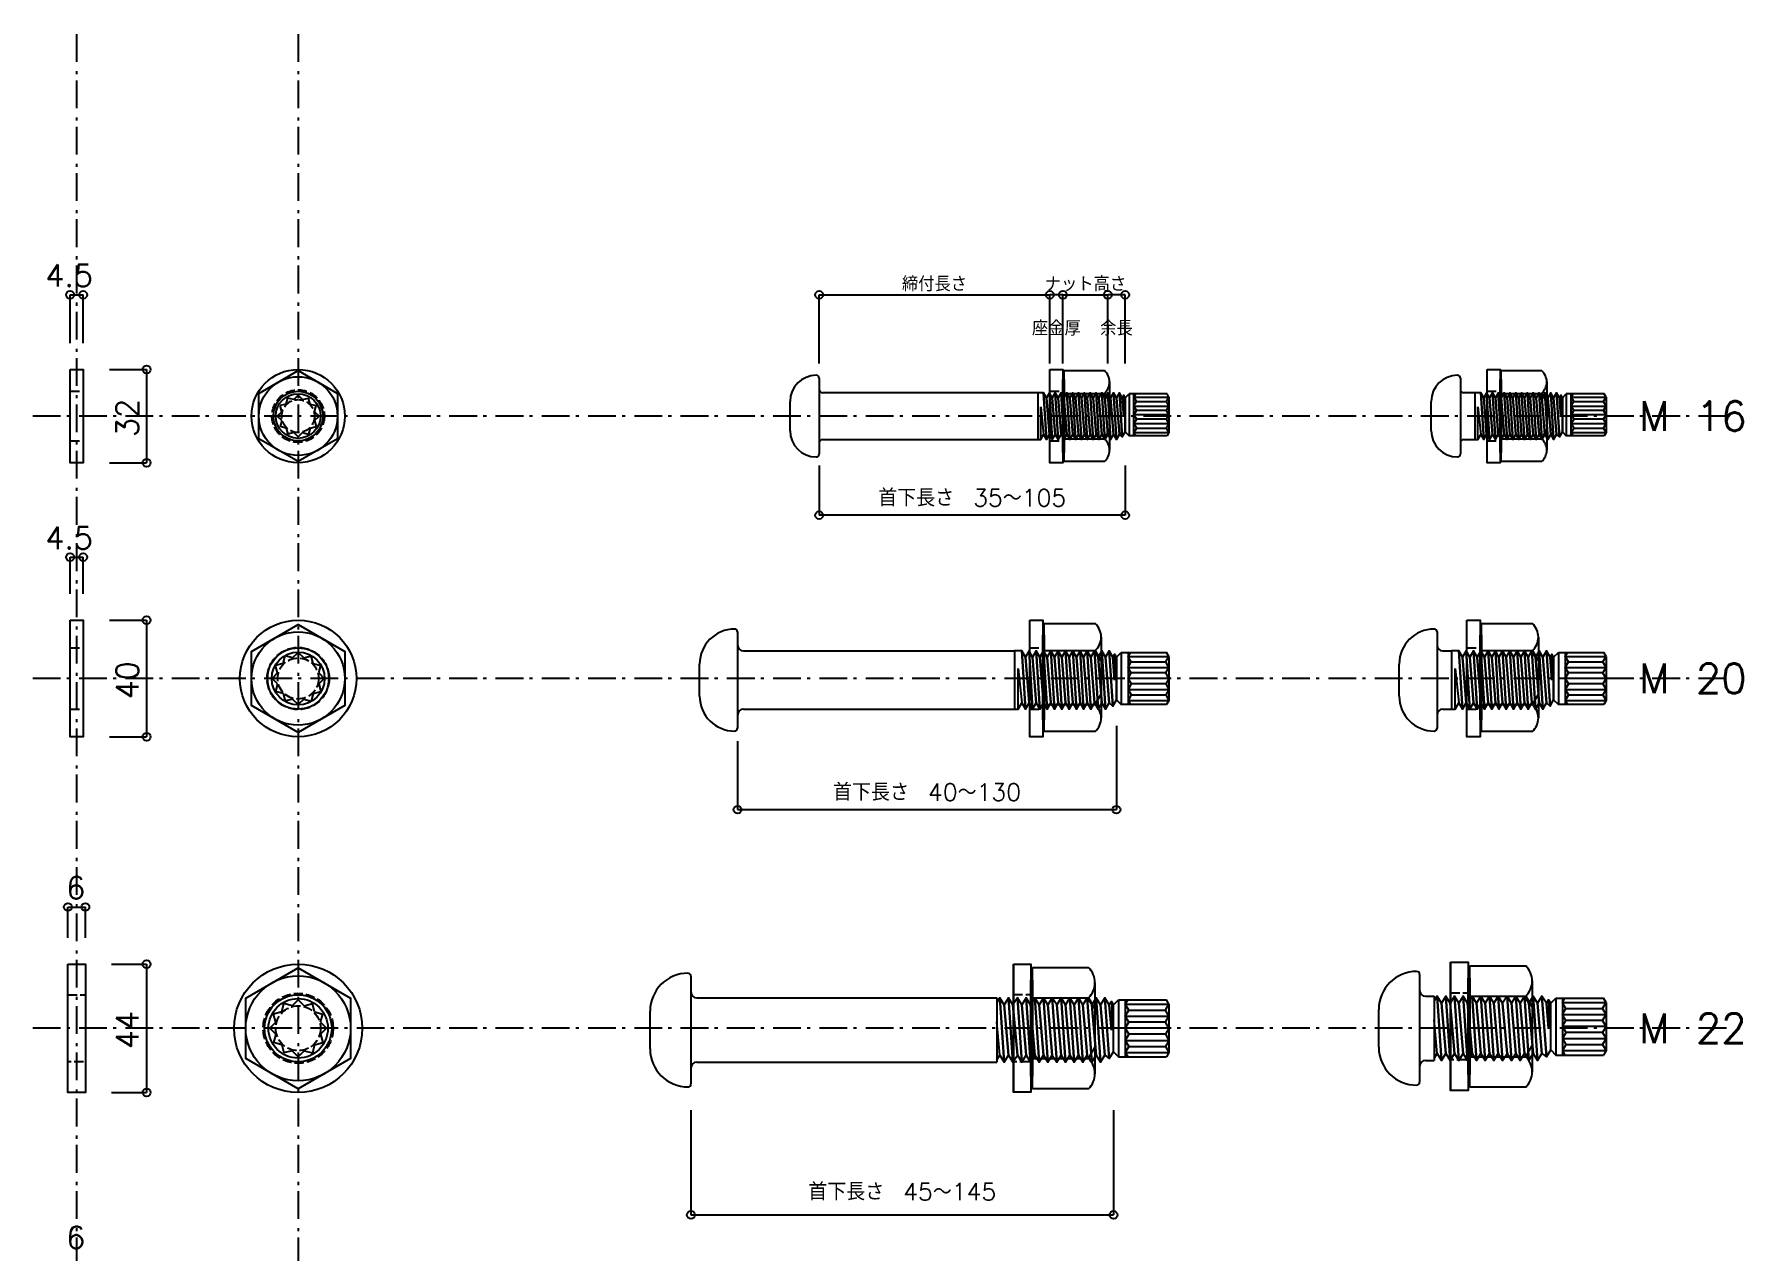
# Model space of a CAD drawing. Extents: x -653 to 601, y -564 to 284.
# Drawn here: x -6 to 581, y -134 to 283 of the extents above; entities that cross this region are included whole.
import ezdxf
from ezdxf.enums import TextEntityAlignment as Align

# ---------------------------------------------------------------- set-up
doc = ezdxf.new("R2010")
doc.units = 0
doc.header["$LTSCALE"] = 3
doc.header["$MEASUREMENT"] = 0
doc.linetypes.add('VECTORWORKS_DASH_01', pattern=[1.410767, 1.058075, -0.352692])
doc.linetypes.add('VECTORWORKS_DASH_06', pattern=[5.291538, 3.175, -1.058075, 0.352692, -0.705771])
doc.layers.add('____', color=7, linetype='CONTINUOUS')
doc.layers.add('____1', color=7, linetype='CONTINUOUS')
doc.styles.get("Standard").update_dxf_attribs({"font": 'txt', "bigfont": 'BIGFONT.SHX'})

# ---------------------------------------------------------------- blocks, each defined once
blk = doc.blocks.new('*G59')
at = {"layer": '____1', "color": 7}
blk.add_text('4.5', height=7.62, dxfattribs=at).set_placement((33.78438, 331.025), align=Align.TOP_LEFT)
blk = doc.blocks.new('*G60')
at = {"layer": '____1', "color": 7}
blk.add_text('32', height=7.62, rotation=90, dxfattribs=at).set_placement((58.075, 271.85625), align=Align.TOP_LEFT)
blk = doc.blocks.new('*G61')
at = {"layer": '____1', "color": 7}
blk.add_text('4.5', height=7.62, dxfattribs=at).set_placement((33.78438, 241.025), align=Align.TOP_LEFT)
blk = doc.blocks.new('*G62')
at = {"layer": '____1', "color": 7}
blk.add_text('40', height=7.62, rotation=90, dxfattribs=at).set_placement((58.075, 181.85625), align=Align.TOP_LEFT)
blk = doc.blocks.new('*G63')
at = {"layer": '____1', "color": 7}
blk.add_text('6', height=7.62, dxfattribs=at).set_placement((40.92813, 121.025), align=Align.TOP_LEFT)
blk = doc.blocks.new('*G64')
at = {"layer": '____1', "color": 7}
blk.add_text('44', height=7.62, rotation=90, dxfattribs=at).set_placement((58.075, 61.85625), align=Align.TOP_LEFT)
blk = doc.blocks.new('*G65')
at = {"layer": '____1', "color": 7}
blk.add_text('6', height=7.62, dxfattribs=at).set_placement((40.92813, 1.025), align=Align.TOP_LEFT)

msp = doc.modelspace()

# ---------------------------------------------------------------- linework, layer by layer
at = {"layer": '____', "color": 6, "linetype": 'VECTORWORKS_DASH_06'}
for p, q in [((9, 283), (9, -487)), ((85, 283), (85, -487)), ((575, 152), (-635, 152)), ((575, 62), (-635, 62)), ((575, -58), (-635, -58))]:
    msp.add_line(p, q, dxfattribs=at)
at = {"layer": '____', "color": 4, "linetype": 'CONTINUOUS'}
msp.add_line((347.3875, 193.6), (342.8875, 193.6), dxfattribs=at)
at = {"layer": '____', "color": 7, "linetype": 'CONTINUOUS'}
for p, q in [((263.75, 165), (263.75, 139)), ((347.7875, 136.4), (347.7875, 167.6)), ((347.7875, 167.6), (361.59771, 167.6)), ((483.75, 165), (483.75, 139)), ((497.7875, 136.4), (497.7875, 167.6)), ((497.7875, 167.6), (511.59771, 167.6)), ((83.48608, 157.64999), (85, 159.16392)), ((83.48608, 157.64999), (85, 159.16392)), ((86.51392, 157.64999), (85, 159.16392)), ((86.51392, 157.64999), (85, 159.16392)), ((263.75, 161.5), (263.75, 142.5)), ((263.75, 161.2), (263.75, 142.8)), ((338.75, 160), (264.95, 160)), ((338.75, 160), (338.75, 144)), ((347.7875, 159.80001), (361.59771, 159.80001)), ((361.59771, 159.80001), (363.3875, 156.7)), ((363.3875, 163.70001), (363.3875, 140.3)), ((368.25, 159.13397), (368.25, 152)), ((368.75, 158.26794), (370.079, 159.59694)), ((383.11017, 159.59694), (370.079, 159.59694)), ((370.079, 159.59694), (370.079, 145.26909)), ((371.75, 145.26908), (371.75, 159.59694)), ((371.75, 158.48873), (372.38983, 159.59694)), ((372.62407, 156.9748), (371.75, 158.48873)), ((371.75, 158.48873), (383.75, 158.48873)), ((382.87593, 156.9748), (383.75, 158.48873)), ((383.75, 158.48873), (383.11017, 159.59694)), ((383.75, 158.48873), (383.75, 146.37729)), ((483.75, 161.5), (483.75, 142.5)), ((483.75, 161.2), (483.75, 142.8)), ((488.75, 160), (484.95, 160)), ((488.75, 160), (488.75, 144)), ((497.7875, 159.80001), (511.59771, 159.80001)), ((511.59771, 159.80001), (513.3875, 156.7)), ((513.3875, 163.70001), (513.3875, 140.3)), ((518.25, 159.13397), (518.25, 152)), ((518.75, 158.26794), (520.079, 159.59694)), ((533.11017, 159.59694), (520.079, 159.59694)), ((520.079, 159.59694), (520.079, 145.26909)), ((521.75, 145.26908), (521.75, 159.59694)), ((521.75, 158.48873), (522.38983, 159.59694)), ((522.62407, 156.9748), (521.75, 158.48873)), ((521.75, 158.48873), (533.75, 158.48873)), ((532.87593, 156.9748), (533.75, 158.48873)), ((533.75, 158.48873), (533.11017, 159.59694)), ((533.75, 158.48873), (533.75, 146.37729)), ((79.34999, 153.51392), (77.83606, 152)), ((80.86389, 156.13608), (78.79585, 155.58193)), ((79.34998, 153.5139), (78.79585, 155.58193)), ((80.86389, 156.13609), (81.41803, 158.20411)), ((83.48606, 157.64999), (81.41803, 158.20411)), ((86.5139, 157.64998), (88.58193, 158.20411)), ((89.13608, 156.13608), (88.58193, 158.20411)), ((89.13609, 156.13606), (91.20411, 155.58193)), ((90.64999, 153.51389), (91.20411, 155.58193)), ((90.64999, 153.5139), (92.16392, 151.99998)), ((253.75, 147), (253.75, 157)), ((339.75, 144), (339.75, 155.13397)), ((339.75, 155.13397), (340.75, 145.73206)), ((368.25, 152), (367.75, 158.26794)), ((368.75, 158.26794), (368.75, 146.59809)), ((371.75, 155.46087), (372.62407, 156.9748)), ((372.62407, 153.94694), (371.75, 155.46087)), ((371.75, 155.46087), (383.75, 155.46087)), ((371.75, 152.43301), (372.62407, 153.94694)), ((383.75, 152.43301), (371.75, 152.43301)), ((371.75, 152.43301), (372.62407, 150.91908)), ((372.62407, 156.9748), (382.87593, 156.9748)), ((382.87593, 153.94694), (372.62407, 153.94694)), ((383.75, 155.46087), (382.87593, 156.9748)), ((382.87593, 153.94694), (383.75, 155.46087)), ((383.75, 152.43301), (382.87593, 153.94694)), ((382.87593, 150.91908), (383.75, 152.43301)), ((473.75, 147), (473.75, 157)), ((489.75, 144), (489.75, 155.13397)), ((489.75, 155.13397), (490.75, 145.73206)), ((518.25, 152), (517.75, 158.26794)), ((518.75, 158.26794), (518.75, 146.59809)), ((521.75, 155.46087), (522.62407, 156.9748)), ((522.62407, 153.94694), (521.75, 155.46087)), ((521.75, 155.46087), (533.75, 155.46087)), ((521.75, 152.43301), (522.62407, 153.94694)), ((533.75, 152.43301), (521.75, 152.43301)), ((521.75, 152.43301), (522.62407, 150.91908)), ((522.62407, 156.9748), (532.87593, 156.9748)), ((532.87593, 153.94694), (522.62407, 153.94694)), ((533.75, 155.46087), (532.87593, 156.9748)), ((532.87593, 153.94694), (533.75, 155.46087)), ((533.75, 152.43301), (532.87593, 153.94694)), ((532.87593, 150.91908), (533.75, 152.43301)), ((79.34999, 150.48608), (77.83606, 152)), ((79.34996, 150.48606), (78.79584, 148.41803)), ((80.86388, 147.86389), (78.79584, 148.41803)), ((80.86388, 147.86389), (81.41801, 145.79585)), ((89.13606, 147.86388), (88.58193, 145.79584)), ((89.13608, 147.86388), (91.20411, 148.41801)), ((90.64998, 150.48605), (91.20411, 148.41801)), ((90.64999, 150.48606), (92.16392, 151.99998)), ((361.59771, 144.19999), (363.3875, 147.3)), ((368.75, 146.59809), (370.07901, 145.26908)), ((372.62407, 150.91908), (371.75, 149.40515)), ((371.75, 149.40515), (383.75, 149.40515)), ((371.75, 149.40515), (372.62407, 147.89122)), ((372.62407, 147.89122), (371.75, 146.37729)), ((382.87593, 150.91908), (372.62407, 150.91908)), ((372.62407, 147.89122), (382.87593, 147.89122)), ((383.75, 149.40515), (382.87593, 150.91908)), ((382.87593, 147.89122), (383.75, 149.40515)), ((383.75, 146.37729), (382.87593, 147.89122)), ((511.59771, 144.19999), (513.3875, 147.3)), ((518.75, 146.59809), (520.07901, 145.26908)), ((522.62407, 150.91908), (521.75, 149.40515)), ((521.75, 149.40515), (533.75, 149.40515)), ((521.75, 149.40515), (522.62407, 147.89122)), ((522.62407, 147.89122), (521.75, 146.37729)), ((532.87593, 150.91908), (522.62407, 150.91908)), ((522.62407, 147.89122), (532.87593, 147.89122)), ((533.75, 149.40515), (532.87593, 150.91908)), ((532.87593, 147.89122), (533.75, 149.40515)), ((533.75, 146.37729), (532.87593, 147.89122)), ((83.48605, 146.34998), (81.41801, 145.79585)), ((83.48606, 146.34999), (84.99998, 144.83606)), ((86.5139, 146.34999), (84.99998, 144.83606)), ((86.51389, 146.34996), (88.58193, 145.79584)), ((264.95, 144), (338.75, 144)), ((347.7875, 144.19999), (361.59771, 144.19999)), ((383.11017, 145.26908), (370.07901, 145.26908)), ((371.75, 146.37729), (372.347, 145.34325)), ((371.75, 146.37729), (383.75, 146.37729)), ((383.75, 146.37729), (383.11017, 145.26908)), ((484.95, 144), (488.75, 144)), ((497.7875, 144.19999), (511.59771, 144.19999)), ((533.11017, 145.26908), (520.07901, 145.26908)), ((521.75, 146.37729), (522.347, 145.34325)), ((521.75, 146.37729), (533.75, 146.37729)), ((533.75, 146.37729), (533.11017, 145.26908)), ((361.59771, 136.4), (347.7875, 136.4)), ((511.59771, 136.4), (497.7875, 136.4)), ((235.75, 77.95872), (235.75, 44.95872)), ((341, 43.8156), (341, 80.8156)), ((341, 80.8156), (358.47927, 80.8156)), ((475.75, 77.95872), (475.75, 44.95872)), ((491, 43.8156), (491, 80.8156)), ((491, 80.8156), (508.47927, 80.8156)), ((83.11095, 69.04999), (85, 70.93905)), ((83.11095, 69.04999), (85, 70.93905)), ((86.88905, 69.04999), (85, 70.93905)), ((86.88905, 69.04999), (85, 70.93905)), ((235.75, 73.45872), (235.75, 49.45872)), ((237.75, 71.45872), (330.75, 71.45872)), ((341, 71.5532), (358.47927, 71.5532)), ((358.47927, 71.5532), (360.5, 68.05319)), ((360.5, 76.1844), (360.5, 53.07799)), ((365.125, 70.37618), (365.125, 61.45872)), ((365.75, 69.29364), (367.3954, 70.93904)), ((367.3954, 70.93904), (382.95163, 70.93904)), ((367.3954, 70.93904), (367.3954, 53.06092)), ((369.75, 70.93904), (369.75, 53.06092)), ((369.75, 69.55622), (370.54837, 70.93904)), ((383.75, 69.55622), (382.95163, 70.93904)), ((475.75, 73.45872), (475.75, 49.45872)), ((477.75, 71.45872), (480.75, 71.45872)), ((491, 71.5532), (508.47927, 71.5532)), ((508.47927, 71.5532), (510.5, 68.05319)), ((510.5, 76.1844), (510.5, 53.07799)), ((515.125, 70.37618), (515.125, 61.45872)), ((515.75, 69.29364), (517.3954, 70.93904)), ((517.3954, 70.93904), (532.95163, 70.93904)), ((517.3954, 70.93904), (517.3954, 53.06092)), ((519.75, 70.93904), (519.75, 53.06092)), ((519.75, 69.55622), (520.54837, 70.93904)), ((533.75, 69.55622), (532.95163, 70.93904)), ((79.83902, 67.16095), (77.25854, 66.46949)), ((77.94998, 63.88903), (77.25854, 66.46949)), ((79.83902, 67.16096), (80.53046, 69.74141)), ((83.11093, 69.04999), (80.53046, 69.74141)), ((86.88903, 69.04998), (89.46949, 69.74141)), ((90.16095, 67.16095), (89.46949, 69.74141)), ((90.16096, 67.16093), (92.74141, 66.46949)), ((92.04999, 63.88902), (92.74141, 66.46949)), ((222.75, 55.95872), (222.75, 66.95872)), ((332, 51.45872), (332, 65.37618)), ((332, 65.37618), (333.25, 53.62379)), ((365.125, 61.45872), (364.5, 69.29365)), ((365.75, 69.29364), (365.75, 54.70633)), ((370.84065, 67.66716), (369.75, 69.55622)), ((369.75, 69.55622), (383.75, 69.55622)), ((369.75, 65.7781), (370.84065, 67.66716)), ((370.84065, 63.88904), (369.75, 65.7781)), ((369.75, 65.7781), (383.75, 65.7781)), ((370.84065, 67.66716), (382.65935, 67.66716)), ((382.65935, 67.66716), (383.75, 69.55622)), ((383.75, 65.7781), (382.65935, 67.66716)), ((382.65935, 63.88904), (383.75, 65.7781)), ((383.75, 69.55622), (383.75, 54.44378)), ((462.75, 55.95872), (462.75, 66.95872)), ((482, 51.45872), (482, 65.37618)), ((482, 65.37618), (483.25, 53.62379)), ((515.125, 61.45872), (514.5, 69.29365)), ((515.75, 69.29364), (515.75, 54.70633)), ((520.84065, 67.66716), (519.75, 69.55622)), ((519.75, 69.55622), (533.75, 69.55622)), ((519.75, 65.7781), (520.84065, 67.66716)), ((520.84065, 63.88904), (519.75, 65.7781)), ((519.75, 65.7781), (533.75, 65.7781)), ((520.84065, 67.66716), (532.65935, 67.66716)), ((532.65935, 67.66716), (533.75, 69.55622)), ((533.75, 65.7781), (532.65935, 67.66716)), ((532.65935, 63.88904), (533.75, 65.7781)), ((533.75, 69.55622), (533.75, 54.44378)), ((77.94999, 63.88905), (76.06093, 62)), ((77.94999, 60.11095), (76.06093, 62)), ((77.94995, 60.11093), (77.25853, 57.53046)), ((92.04998, 60.11091), (92.74141, 57.53044)), ((92.04999, 63.88903), (93.93905, 61.99998)), ((92.04999, 60.11093), (93.93905, 61.99998)), ((369.75, 61.99998), (370.84065, 63.88904)), ((383.75, 61.99998), (369.75, 61.99999)), ((369.75, 61.99999), (370.84064, 60.11094)), ((370.84064, 60.11094), (369.75, 58.2219)), ((382.65936, 60.11094), (370.84064, 60.11094)), ((382.65935, 63.88904), (370.84065, 63.88904)), ((383.75, 61.99998), (382.65935, 63.88904)), ((383.75, 61.99999), (382.65936, 60.11094)), ((382.65936, 60.11094), (383.75, 58.2219)), ((519.75, 61.99998), (520.84065, 63.88904)), ((533.75, 61.99998), (519.75, 61.99999)), ((519.75, 61.99999), (520.84064, 60.11094)), ((520.84064, 60.11094), (519.75, 58.2219)), ((532.65936, 60.11094), (520.84064, 60.11094)), ((532.65935, 63.88904), (520.84065, 63.88904)), ((533.75, 61.99998), (532.65935, 63.88904)), ((533.75, 61.99999), (532.65936, 60.11094)), ((532.65936, 60.11094), (533.75, 58.2219)), ((79.839, 56.83902), (77.25853, 57.53046)), ((79.839, 56.83902), (80.53044, 54.25854)), ((83.11091, 54.94998), (80.53044, 54.25854)), ((83.11093, 54.94999), (84.99998, 53.06093)), ((86.88903, 54.94999), (84.99998, 53.06093)), ((86.88902, 54.94995), (89.46949, 54.25853)), ((90.16093, 56.839), (89.46949, 54.25853)), ((90.16095, 56.839), (92.74141, 57.53044)), ((341, 53.07799), (358.47927, 53.07799)), ((358.47927, 53.07799), (360.5, 56.578)), ((360.5, 53.07799), (360.5, 48.4468)), ((365.75, 54.70633), (367.39541, 53.06092)), ((382.95161, 53.06092), (367.39541, 53.06092)), ((369.75, 58.2219), (383.75, 58.2219)), ((369.75, 58.2219), (370.84065, 56.33284)), ((370.84065, 56.33284), (369.75, 54.44378)), ((369.75, 54.44378), (370.54839, 53.06092)), ((369.75, 54.44378), (383.75, 54.44378)), ((370.84065, 56.33284), (382.65935, 56.33284)), ((383.75, 58.2219), (382.65935, 56.33284)), ((382.65935, 56.33284), (383.75, 54.44378)), ((383.75, 54.44378), (382.95161, 53.06092)), ((491, 53.07799), (508.47927, 53.07799)), ((508.47927, 53.07799), (510.5, 56.578)), ((510.5, 53.07799), (510.5, 48.4468)), ((515.75, 54.70633), (517.39541, 53.06092)), ((532.95161, 53.06092), (517.39541, 53.06092)), ((519.75, 58.2219), (533.75, 58.2219)), ((519.75, 58.2219), (520.84065, 56.33284)), ((520.84065, 56.33284), (519.75, 54.44378)), ((519.75, 54.44378), (520.54839, 53.06092)), ((519.75, 54.44378), (533.75, 54.44378)), ((520.84065, 56.33284), (532.65935, 56.33284)), ((533.75, 58.2219), (532.65935, 56.33284)), ((532.65935, 56.33284), (533.75, 54.44378)), ((533.75, 54.44378), (532.95161, 53.06092)), ((237.75, 51.45872), (330.75, 51.45872)), ((477.75, 51.45872), (480.75, 51.45872)), ((358.47927, 43.8156), (341, 43.8156)), ((508.47927, 43.8156), (491, 43.8156)), ((219.75, -40.09538), (219.75, -77.09538)), ((330.3875, -35.94993), (330.3875, -79.74993)), ((336.9875, -78.74993), (336.9875, -37.14993)), ((336.9875, -37.14993), (356.19357, -37.14993)), ((469.75, -39.5), (469.75, -76.5)), ((480.3875, -35.35455), (480.3875, -79.15455)), ((486.9875, -78.15455), (486.9875, -36.55455)), ((486.9875, -36.55455), (506.19357, -36.55455)), ((219.75, -45.59538), (219.75, -71.59538)), ((358.3875, -42.35377), (358.3875, -73.64622)), ((469.75, -45), (469.75, -71)), ((508.3875, -41.75839), (508.3875, -73.05084)), ((79.36319, -52.36322), (76.54479, -53.11843)), ((79.36319, -52.36321), (80.11838, -49.54484)), ((82.93676, -50.30001), (80.11838, -49.54484)), ((82.93678, -50.30001), (85, -48.23678)), ((82.93678, -50.30001), (85, -48.23678)), ((87.06322, -50.30001), (85, -48.23678)), ((87.06322, -50.30001), (85, -48.23678)), ((87.0632, -50.30002), (89.88157, -49.54484)), ((90.63678, -52.36322), (89.88157, -49.54484)), ((90.63679, -52.36324), (93.45516, -53.11843)), ((205.75, -65.09538), (205.75, -52.09538)), ((219.75, -47.59538), (219.75, -69.59538)), ((221.75, -47.59538), (324.75, -47.59538)), ((325.75, -47.59537), (324.75, -49.1831)), ((324.75, -47.59538), (324.75, -69.59538)), ((324.75, -47.59538), (324.75, -69.59538)), ((327.25, -69.59537), (325.75, -47.59537)), ((336.9875, -47.55762), (356.19357, -47.55762)), ((356.19357, -47.55762), (358.3875, -51.35762)), ((364, -58.59539), (363.25, -49.97698)), ((364, -48.78617), (364, -58.59539)), ((364.75, -49.97697), (366.4902, -48.23677)), ((366.4902, -48.23677), (382.87799, -48.23677)), ((366.4902, -48.23677), (366.4902, -67.76323)), ((368.75, -48.23677), (368.75, -67.76323)), ((368.75, -49.74713), (369.62201, -48.23677)), ((369.9412, -51.81035), (368.75, -49.74713)), ((368.75, -49.74713), (383.75, -49.74713)), ((368.75, -53.87357), (369.9412, -51.81035)), ((369.9412, -51.81035), (382.5588, -51.81035)), ((382.5588, -51.81035), (383.75, -49.74713)), ((383.75, -53.87357), (382.5588, -51.81035)), ((383.75, -49.74713), (382.87799, -48.23677)), ((383.75, -49.74713), (383.75, -66.25287)), ((455.75, -64.5), (455.75, -51.5)), ((469.75, -47), (469.75, -69)), ((471.75, -47), (474.75, -47)), ((475.75, -46.99999), (474.75, -48.58772)), ((474.75, -47), (474.75, -69)), ((474.75, -47), (474.75, -69)), ((477.25, -68.99999), (475.75, -46.99999)), ((486.9875, -46.96224), (506.19357, -46.96224)), ((506.19357, -46.96224), (508.3875, -50.76224)), ((514, -58.00001), (513.25, -49.3816)), ((514, -48.19079), (514, -58.00001)), ((514.75, -49.38159), (516.4902, -47.64139)), ((516.4902, -47.64139), (532.87799, -47.64139)), ((516.4902, -47.64139), (516.4902, -67.16785)), ((518.75, -47.64139), (518.75, -67.16785)), ((518.75, -49.15175), (519.62201, -47.64139)), ((519.9412, -51.21497), (518.75, -49.15175)), ((518.75, -49.15175), (533.75, -49.15175)), ((518.75, -53.27819), (519.9412, -51.21497)), ((519.9412, -51.21497), (532.5588, -51.21497)), ((532.5588, -51.21497), (533.75, -49.15175)), ((533.75, -53.27819), (532.5588, -51.21497)), ((533.75, -49.15175), (532.87799, -47.64139)), ((533.75, -49.15175), (533.75, -65.65749)), ((77.29999, -55.93678), (75.23676, -58)), ((77.29999, -60.06322), (75.23676, -58)), ((77.29998, -55.9368), (76.54479, -53.11843)), ((92.69999, -55.93681), (93.45516, -53.11843)), ((92.69999, -55.9368), (94.76322, -58.00002)), ((92.69999, -60.06324), (94.76322, -58.00002)), ((325.75, -67.21378), (324.75, -55.72257)), ((369.9412, -55.93679), (368.75, -53.87357)), ((368.75, -53.87357), (383.75, -53.87357)), ((368.75, -58), (369.9412, -55.93679)), ((383.75, -58), (368.75, -58)), ((368.75, -58), (369.9412, -60.06321)), ((382.5588, -55.93679), (369.9412, -55.93679)), ((382.5588, -55.93679), (383.75, -53.87357)), ((383.75, -58), (382.5588, -55.93679)), ((383.75, -58), (382.5588, -60.06321)), ((475.75, -66.6184), (474.75, -55.12719)), ((519.9412, -55.34141), (518.75, -53.27819)), ((518.75, -53.27819), (533.75, -53.27819)), ((518.75, -57.40462), (519.9412, -55.34141)), ((533.75, -57.40462), (518.75, -57.40462)), ((518.75, -57.40462), (519.9412, -59.46783)), ((532.5588, -55.34141), (519.9412, -55.34141)), ((532.5588, -55.34141), (533.75, -53.27819)), ((533.75, -57.40462), (532.5588, -55.34141)), ((533.75, -57.40462), (532.5588, -59.46783)), ((77.29995, -60.06324), (76.54478, -62.88162)), ((79.36316, -63.63681), (76.54478, -62.88162)), ((79.36316, -63.63681), (80.11835, -66.45521)), ((90.63676, -63.63684), (89.88157, -66.45522)), ((90.63678, -63.63684), (93.45516, -62.88165)), ((92.69998, -60.06326), (93.45516, -62.88165)), ((369.9412, -60.06321), (368.75, -62.12643)), ((368.75, -62.12643), (369.9412, -64.18965)), ((368.75, -62.12643), (383.75, -62.12643)), ((369.9412, -64.18965), (368.75, -66.25287)), ((382.5588, -60.06321), (369.9412, -60.06321)), ((369.9412, -64.18965), (382.5588, -64.18965)), ((382.5588, -60.06321), (383.75, -62.12643)), ((383.75, -62.12643), (382.5588, -64.18965)), ((382.5588, -64.18965), (383.75, -66.25287)), ((506.19357, -67.74685), (508.3875, -63.94685)), ((519.9412, -59.46783), (518.75, -61.53105)), ((518.75, -61.53105), (519.9412, -63.59427)), ((518.75, -61.53105), (533.75, -61.53105)), ((519.9412, -63.59427), (518.75, -65.65749)), ((532.5588, -59.46783), (519.9412, -59.46783)), ((519.9412, -63.59427), (532.5588, -63.59427)), ((532.5588, -59.46783), (533.75, -61.53105)), ((533.75, -61.53105), (532.5588, -63.59427)), ((532.5588, -63.59427), (533.75, -65.65749)), ((82.93674, -65.70002), (80.11835, -66.45521)), ((82.93676, -65.70001), (84.99998, -67.76324)), ((87.0632, -65.70001), (84.99998, -67.76324)), ((87.06319, -65.70005), (89.88157, -66.45522)), ((221.75, -69.59538), (324.75, -69.59538)), ((324.75, -68.80151), (325.75, -67.21378)), ((325.75, -67.21378), (327.25, -69.59537)), ((336.9875, -68.34223), (356.19357, -68.34223)), ((356.19357, -68.34223), (358.3875, -64.54223)), ((364.75, -66.02301), (366.49022, -67.76323)), ((366.49022, -67.76323), (382.87799, -67.76323)), ((368.75, -66.25287), (369.62201, -67.76323)), ((368.75, -66.25287), (383.75, -66.25287)), ((383.75, -66.25287), (382.87799, -67.76323)), ((471.75, -69), (474.75, -69)), ((474.75, -68.20613), (475.75, -66.6184)), ((475.75, -66.6184), (477.25, -68.99999)), ((486.9875, -67.74685), (506.19357, -67.74685)), ((514.75, -65.42763), (516.49022, -67.16785)), ((516.49022, -67.16785), (532.87799, -67.16785)), ((518.75, -65.65749), (519.62201, -67.16785)), ((518.75, -65.65749), (533.75, -65.65749)), ((533.75, -65.65749), (532.87799, -67.16785)), ((356.19357, -78.74993), (336.9875, -78.74993)), ((506.19357, -78.15455), (486.9875, -78.15455))]:
    msp.add_line(p, q, dxfattribs=at)
at = {"layer": '____', "color": 7, "linetype": 'VECTORWORKS_DASH_01'}
for p, q in [((6.75, 160.5), (11.25, 160.5)), ((342.8875, 160.5), (347.3875, 160.5)), ((492.8875, 160.5), (497.3875, 160.5)), ((6.75, 143.5), (11.25, 143.5)), ((342.8875, 143.5), (347.3875, 143.5)), ((492.8875, 143.5), (497.3875, 143.5)), ((6.75, 72.5), (11.25, 72.5)), ((336, 72.5), (340.5, 72.5)), ((486, 72.5), (490.5, 72.5)), ((6.75, 51.5), (11.25, 51.5)), ((336, 51.5), (340.5, 51.5)), ((486, 51.5), (490.5, 51.5))]:
    msp.add_line(p, q, dxfattribs=at)
at = {"layer": '____', "color": 7, "linetype": 'CONTINUOUS', "flags": 128}
for points in [[(6.75, 168), (11.25, 168), (11.25, 136), (6.75, 136), (6.75, 168)], [(342.8875, 168), (347.3875, 168), (347.3875, 136), (342.8875, 136), (342.8875, 168)], [(347.3875, 164.5), (347.7875, 164.5), (347.7875, 139.5), (347.3875, 139.5), (347.3875, 164.5)], [(492.8875, 168), (497.3875, 168), (497.3875, 136), (492.8875, 136), (492.8875, 168)], [(497.3875, 164.5), (497.7875, 164.5), (497.7875, 139.5), (497.3875, 139.5), (497.3875, 164.5)], [(6.75, 82), (11.25, 82), (11.25, 42), (6.75, 42), (6.75, 82)], [(336, 82), (340.5, 82), (340.5, 42), (336, 42), (336, 82)], [(340.5, 76.8156), (341, 76.8156), (341, 47.8156), (340.5, 47.8156), (340.5, 76.8156)], [(486, 82), (490.5, 82), (490.5, 42), (486, 42), (486, 82)], [(490.5, 76.8156), (491, 76.8156), (491, 47.8156), (490.5, 47.8156), (490.5, 76.8156)], [(6, -36), (12, -36), (12, -80), (6, -80), (6, -36)], [(330.3875, -35.94993), (336.3875, -35.94993), (336.3875, -79.94993), (330.3875, -79.94993), (330.3875, -35.94993)], [(480.3875, -35.35455), (486.3875, -35.35455), (486.3875, -79.35455), (480.3875, -79.35455), (480.3875, -35.35455)], [(486.3875, -40.85455), (486.9875, -40.85455), (486.9875, -73.85455), (486.3875, -73.85455), (486.3875, -40.85455)], [(336.3875, -41.44993), (336.9875, -41.44993), (336.9875, -74.44993), (336.3875, -74.44993), (336.3875, -41.44993)]]:
    msp.add_lwpolyline(points, close=True, dxfattribs=at)
at = {"layer": '____', "color": 7, "linetype": 'CONTINUOUS'}
for points in [[(85, 167.60001), (85, 167.60001), (98.5, 159.80002), (98.5, 144.2), (85, 136.40001), (71.5, 144.2), (71.5, 159.80002)], [(338.75, 144), (339.75, 144), (340.75, 145.73206), (341.75, 144), (340.75, 160), (338.75, 160)], [(342.75, 145.73206), (341.75, 158.26794), (340.75, 160), (341.75, 144)], [(343.75, 144), (342.75, 160), (341.75, 158.26794), (342.75, 145.73206)], [(344.75, 145.73206), (343.75, 158.26794), (342.75, 160), (343.75, 144)], [(345.75, 144), (344.75, 160), (343.75, 158.26794), (344.75, 145.73206)], [(346.75, 145.73206), (345.75, 158.26794), (344.75, 160), (345.75, 144)], [(347.75, 144), (346.75, 160), (345.75, 158.26794), (346.75, 145.73206)], [(348.75, 145.73206), (347.75, 158.26794), (346.75, 160), (347.75, 144)], [(349.75, 144), (348.75, 160), (347.75, 158.26794), (348.75, 145.73206)], [(350.75, 145.73206), (349.75, 158.26794), (348.75, 160), (349.75, 144)], [(351.75, 144), (350.75, 160), (349.75, 158.26794), (350.75, 145.73206)], [(352.75, 145.73206), (351.75, 158.26794), (350.75, 160), (351.75, 144)], [(353.75, 144), (352.75, 160), (351.75, 158.26794), (352.75, 145.73206)], [(354.75, 145.73206), (353.75, 158.26794), (352.75, 160), (353.75, 144)], [(355.75, 144), (354.75, 160), (353.75, 158.26794), (354.75, 145.73206)], [(356.75, 145.73206), (355.75, 158.26794), (354.75, 160), (355.75, 144)], [(357.75, 144), (356.75, 160), (355.75, 158.26794), (356.75, 145.73206)], [(358.75, 145.73206), (357.75, 158.26794), (356.75, 160), (357.75, 144)], [(359.75, 144), (358.75, 160), (357.75, 158.26794), (358.75, 145.73206)], [(360.75, 145.73206), (359.75, 158.26794), (358.75, 160), (359.75, 144)], [(361.75, 144), (360.75, 160), (359.75, 158.26794), (360.75, 145.73206)], [(362.75, 145.73206), (361.75, 158.26794), (360.75, 160), (361.75, 144)], [(363.75, 144), (362.75, 160), (361.75, 158.26794), (362.75, 145.73206)], [(364.75, 145.73206), (363.75, 158.26794), (362.75, 160), (363.75, 144)], [(365.75, 144), (364.75, 160), (363.75, 158.26794), (364.75, 145.73206)], [(366.75, 145.73206), (365.75, 158.26794), (364.75, 160), (365.75, 144)], [(367.75, 144.86603), (366.75, 160), (365.75, 158.26794), (366.75, 145.73206)], [(368.75, 146.59809), (368.75, 158.26794), (368.25, 159.13397), (367.75, 158.26794), (366.75, 160), (367.75, 144.86603)], [(488.75, 144), (489.75, 144), (490.75, 145.73206), (491.75, 144), (490.75, 160), (488.75, 160)], [(492.75, 145.73206), (491.75, 158.26794), (490.75, 160), (491.75, 144)], [(493.75, 144), (492.75, 160), (491.75, 158.26794), (492.75, 145.73206)], [(494.75, 145.73206), (493.75, 158.26794), (492.75, 160), (493.75, 144)], [(495.75, 144), (494.75, 160), (493.75, 158.26794), (494.75, 145.73206)], [(496.75, 145.73206), (495.75, 158.26794), (494.75, 160), (495.75, 144)], [(497.75, 144), (496.75, 160), (495.75, 158.26794), (496.75, 145.73206)], [(498.75, 145.73206), (497.75, 158.26794), (496.75, 160), (497.75, 144)], [(499.75, 144), (498.75, 160), (497.75, 158.26794), (498.75, 145.73206)], [(500.75, 145.73206), (499.75, 158.26794), (498.75, 160), (499.75, 144)], [(501.75, 144), (500.75, 160), (499.75, 158.26794), (500.75, 145.73206)], [(502.75, 145.73206), (501.75, 158.26794), (500.75, 160), (501.75, 144)], [(503.75, 144), (502.75, 160), (501.75, 158.26794), (502.75, 145.73206)], [(504.75, 145.73206), (503.75, 158.26794), (502.75, 160), (503.75, 144)], [(505.75, 144), (504.75, 160), (503.75, 158.26794), (504.75, 145.73206)], [(506.75, 145.73206), (505.75, 158.26794), (504.75, 160), (505.75, 144)], [(507.75, 144), (506.75, 160), (505.75, 158.26794), (506.75, 145.73206)], [(508.75, 145.73206), (507.75, 158.26794), (506.75, 160), (507.75, 144)], [(509.75, 144), (508.75, 160), (507.75, 158.26794), (508.75, 145.73206)], [(510.75, 145.73206), (509.75, 158.26794), (508.75, 160), (509.75, 144)], [(511.75, 144), (510.75, 160), (509.75, 158.26794), (510.75, 145.73206)], [(512.75, 145.73206), (511.75, 158.26794), (510.75, 160), (511.75, 144)], [(513.75, 144), (512.75, 160), (511.75, 158.26794), (512.75, 145.73206)], [(514.75, 145.73206), (513.75, 158.26794), (512.75, 160), (513.75, 144)], [(515.75, 144), (514.75, 160), (513.75, 158.26794), (514.75, 145.73206)], [(516.75, 145.73206), (515.75, 158.26794), (514.75, 160), (515.75, 144)], [(517.75, 144.86603), (516.75, 160), (515.75, 158.26794), (516.75, 145.73206)], [(518.75, 146.59809), (518.75, 158.26794), (518.25, 159.13397), (517.75, 158.26794), (516.75, 160), (517.75, 144.86603)], [(85, 43.52479), (85, 43.52479), (69, 52.76239), (69, 71.2376), (85, 80.4752), (101, 71.2376), (101, 52.76239)], [(330.75, 51.45872), (332, 51.45872), (333.25, 53.6238), (334.5, 51.45872), (333.25, 71.45872), (330.75, 71.45872)], [(335.75, 53.62379), (334.5, 69.29364), (333.25, 71.45872), (334.5, 51.45872)], [(337, 51.45872), (335.75, 71.45872), (334.5, 69.29364), (335.75, 53.62379)], [(338.25, 53.62379), (337, 69.29364), (335.75, 71.45872), (337, 51.45872)], [(339.5, 51.45872), (338.25, 71.45872), (337, 69.29364), (338.25, 53.62379)], [(340.75, 53.62379), (339.5, 69.29364), (338.25, 71.45872), (339.5, 51.45872)], [(342, 51.45872), (340.75, 71.45872), (339.5, 69.29364), (340.75, 53.62379)], [(343.25, 53.62379), (342, 69.29364), (340.75, 71.45872), (342, 51.45872)], [(344.5, 51.45872), (343.25, 71.45872), (342, 69.29364), (343.25, 53.62379)], [(345.75, 53.62379), (344.5, 69.29364), (343.25, 71.45872), (344.5, 51.45872)], [(347, 51.45872), (345.75, 71.45872), (344.5, 69.29364), (345.75, 53.62379)], [(348.25, 53.62379), (347, 69.29364), (345.75, 71.45872), (347, 51.45872)], [(349.5, 51.45872), (348.25, 71.45872), (347, 69.29364), (348.25, 53.62379)], [(350.75, 53.62379), (349.5, 69.29364), (348.25, 71.45872), (349.5, 51.45872)], [(352, 51.45872), (350.75, 71.45872), (349.5, 69.29364), (350.75, 53.62379)], [(353.25, 53.62379), (352, 69.29364), (350.75, 71.45872), (352, 51.45872)], [(354.5, 51.45872), (353.25, 71.45872), (352, 69.29364), (353.25, 53.62379)], [(355.75, 53.62379), (354.5, 69.29364), (353.25, 71.45872), (354.5, 51.45872)], [(357, 51.45872), (355.75, 71.45872), (354.5, 69.29364), (355.75, 53.62379)], [(358.25, 53.62379), (357, 69.29364), (355.75, 71.45872), (357, 51.45872)], [(359.5, 51.45872), (358.25, 71.45872), (357, 69.29364), (358.25, 53.62379)], [(360.75, 53.62379), (359.5, 69.29364), (358.25, 71.45872), (359.5, 51.45872)], [(362, 51.45872), (360.75, 71.45872), (359.5, 69.29364), (360.75, 53.62379)], [(363.25, 53.62379), (362, 69.29364), (360.75, 71.45872), (362, 51.45872)], [(364.5, 52.54126), (363.25, 71.45872), (362, 69.29364), (363.25, 53.62379)], [(365.75, 54.70633), (365.75, 69.29364), (365.125, 70.37618), (364.5, 69.29364), (363.25, 71.45872), (364.5, 52.54126)], [(480.75, 51.45872), (482, 51.45872), (483.25, 53.6238), (484.5, 51.45872), (483.25, 71.45872), (480.75, 71.45872)], [(485.75, 53.62379), (484.5, 69.29364), (483.25, 71.45872), (484.5, 51.45872)], [(487, 51.45872), (485.75, 71.45872), (484.5, 69.29364), (485.75, 53.62379)], [(488.25, 53.62379), (487, 69.29364), (485.75, 71.45872), (487, 51.45872)], [(489.5, 51.45872), (488.25, 71.45872), (487, 69.29364), (488.25, 53.62379)], [(490.75, 53.62379), (489.5, 69.29364), (488.25, 71.45872), (489.5, 51.45872)], [(492, 51.45872), (490.75, 71.45872), (489.5, 69.29364), (490.75, 53.62379)], [(493.25, 53.62379), (492, 69.29364), (490.75, 71.45872), (492, 51.45872)], [(494.5, 51.45872), (493.25, 71.45872), (492, 69.29364), (493.25, 53.62379)], [(495.75, 53.62379), (494.5, 69.29364), (493.25, 71.45872), (494.5, 51.45872)], [(497, 51.45872), (495.75, 71.45872), (494.5, 69.29364), (495.75, 53.62379)], [(498.25, 53.62379), (497, 69.29364), (495.75, 71.45872), (497, 51.45872)], [(499.5, 51.45872), (498.25, 71.45872), (497, 69.29364), (498.25, 53.62379)], [(500.75, 53.62379), (499.5, 69.29364), (498.25, 71.45872), (499.5, 51.45872)], [(502, 51.45872), (500.75, 71.45872), (499.5, 69.29364), (500.75, 53.62379)], [(503.25, 53.62379), (502, 69.29364), (500.75, 71.45872), (502, 51.45872)], [(504.5, 51.45872), (503.25, 71.45872), (502, 69.29364), (503.25, 53.62379)], [(505.75, 53.62379), (504.5, 69.29364), (503.25, 71.45872), (504.5, 51.45872)], [(507, 51.45872), (505.75, 71.45872), (504.5, 69.29364), (505.75, 53.62379)], [(508.25, 53.62379), (507, 69.29364), (505.75, 71.45872), (507, 51.45872)], [(509.5, 51.45872), (508.25, 71.45872), (507, 69.29364), (508.25, 53.62379)], [(510.75, 53.62379), (509.5, 69.29364), (508.25, 71.45872), (509.5, 51.45872)], [(512, 51.45872), (510.75, 71.45872), (509.5, 69.29364), (510.75, 53.62379)], [(513.25, 53.62379), (512, 69.29364), (510.75, 71.45872), (512, 51.45872)], [(514.5, 52.54126), (513.25, 71.45872), (512, 69.29364), (513.25, 53.62379)], [(515.75, 54.70633), (515.75, 69.29364), (515.125, 70.37618), (514.5, 69.29364), (513.25, 71.45872), (514.5, 52.54126)], [(85, -37.21539), (85, -37.21539), (103, -47.60769), (103, -68.3923), (85, -78.7846), (67, -68.3923), (67, -47.60769)], [(328.75, -67.21378), (327.25, -49.97696), (325.75, -47.59537), (327.25, -69.59537)], [(328.75, -67.21378), (327.25, -49.97696), (325.75, -47.59537), (327.25, -69.59537)], [(330.25, -69.59537), (328.75, -47.59537), (327.25, -49.97696), (328.75, -67.21378)], [(331.75, -67.21378), (330.25, -49.97696), (328.75, -47.59537), (330.25, -69.59537)], [(331.75, -67.21378), (330.25, -49.97696), (328.75, -47.59537), (330.25, -69.59537)], [(333.25, -69.59537), (331.75, -47.59537), (330.25, -49.97696), (331.75, -67.21378)], [(334.75, -67.21378), (333.25, -49.97696), (331.75, -47.59537), (333.25, -69.59537)], [(334.75, -67.21378), (333.25, -49.97696), (331.75, -47.59537), (333.25, -69.59537)], [(336.25, -69.59537), (334.75, -47.59537), (333.25, -49.97696), (334.75, -67.21378)], [(337.75, -67.21378), (336.25, -49.97696), (334.75, -47.59537), (336.25, -69.59537)], [(337.75, -67.21378), (336.25, -49.97696), (334.75, -47.59537), (336.25, -69.59537)], [(339.25, -69.59537), (337.75, -47.59537), (336.25, -49.97696), (337.75, -67.21378)], [(340.75, -67.21378), (339.25, -49.97696), (337.75, -47.59537), (339.25, -69.59537)], [(340.75, -67.21378), (339.25, -49.97696), (337.75, -47.59537), (339.25, -69.59537)], [(342.25, -69.59537), (340.75, -47.59537), (339.25, -49.97696), (340.75, -67.21378)], [(343.75, -67.21378), (342.25, -49.97696), (340.75, -47.59537), (342.25, -69.59537)], [(345.25, -69.59537), (343.75, -47.59537), (342.25, -49.97696), (343.75, -67.21378)], [(346.75, -67.21378), (345.25, -49.97696), (343.75, -47.59537), (345.25, -69.59537)], [(348.25, -69.59537), (346.75, -47.59537), (345.25, -49.97696), (346.75, -67.21378)], [(349.75, -67.21378), (348.25, -49.97696), (346.75, -47.59537), (348.25, -69.59537)], [(351.25, -69.59537), (349.75, -47.59537), (348.25, -49.97696), (349.75, -67.21378)], [(352.75, -67.21378), (351.25, -49.97696), (349.75, -47.59537), (351.25, -69.59537)], [(354.25, -69.59537), (352.75, -47.59537), (351.25, -49.97696), (352.75, -67.21378)], [(355.75, -67.21378), (354.25, -49.97696), (352.75, -47.59537), (354.25, -69.59537)], [(357.25, -69.59537), (355.75, -47.59537), (354.25, -49.97696), (355.75, -67.21378)], [(358.75, -67.21378), (357.25, -49.97696), (355.75, -47.59537), (357.25, -69.59537)], [(360.25, -69.59537), (358.75, -47.59537), (357.25, -49.97696), (358.75, -67.21378)], [(361.75, -67.21378), (360.25, -49.97696), (358.75, -47.59537), (360.25, -69.59537)], [(363.25, -68.40459), (361.75, -47.59537), (360.25, -49.97696), (361.75, -67.21378)], [(364.75, -66.02301), (364.75, -49.97697), (364, -48.78616), (363.25, -49.97697), (361.75, -47.59538), (363.25, -68.4046)], [(478.75, -66.6184), (477.25, -49.38158), (475.75, -46.99999), (477.25, -68.99999)], [(478.75, -66.6184), (477.25, -49.38158), (475.75, -46.99999), (477.25, -68.99999)], [(480.25, -68.99999), (478.75, -46.99999), (477.25, -49.38158), (478.75, -66.6184)], [(481.75, -66.6184), (480.25, -49.38158), (478.75, -46.99999), (480.25, -68.99999)], [(481.75, -66.6184), (480.25, -49.38158), (478.75, -46.99999), (480.25, -68.99999)], [(483.25, -68.99999), (481.75, -46.99999), (480.25, -49.38158), (481.75, -66.6184)], [(484.75, -66.6184), (483.25, -49.38158), (481.75, -46.99999), (483.25, -68.99999)], [(484.75, -66.6184), (483.25, -49.38158), (481.75, -46.99999), (483.25, -68.99999)], [(486.25, -68.99999), (484.75, -46.99999), (483.25, -49.38158), (484.75, -66.6184)], [(487.75, -66.6184), (486.25, -49.38158), (484.75, -46.99999), (486.25, -68.99999)], [(487.75, -66.6184), (486.25, -49.38158), (484.75, -46.99999), (486.25, -68.99999)], [(489.25, -68.99999), (487.75, -46.99999), (486.25, -49.38158), (487.75, -66.6184)], [(490.75, -66.6184), (489.25, -49.38158), (487.75, -46.99999), (489.25, -68.99999)], [(490.75, -66.6184), (489.25, -49.38158), (487.75, -46.99999), (489.25, -68.99999)], [(492.25, -68.99999), (490.75, -46.99999), (489.25, -49.38158), (490.75, -66.6184)], [(493.75, -66.6184), (492.25, -49.38158), (490.75, -46.99999), (492.25, -68.99999)], [(495.25, -68.99999), (493.75, -46.99999), (492.25, -49.38158), (493.75, -66.6184)], [(496.75, -66.6184), (495.25, -49.38158), (493.75, -46.99999), (495.25, -68.99999)], [(498.25, -68.99999), (496.75, -46.99999), (495.25, -49.38158), (496.75, -66.6184)], [(499.75, -66.6184), (498.25, -49.38158), (496.75, -46.99999), (498.25, -68.99999)], [(501.25, -68.99999), (499.75, -46.99999), (498.25, -49.38158), (499.75, -66.6184)], [(502.75, -66.6184), (501.25, -49.38158), (499.75, -46.99999), (501.25, -68.99999)], [(504.25, -68.99999), (502.75, -46.99999), (501.25, -49.38158), (502.75, -66.6184)], [(505.75, -66.6184), (504.25, -49.38158), (502.75, -46.99999), (504.25, -68.99999)], [(507.25, -68.99999), (505.75, -46.99999), (504.25, -49.38158), (505.75, -66.6184)], [(508.75, -66.6184), (507.25, -49.38158), (505.75, -46.99999), (507.25, -68.99999)], [(510.25, -68.99999), (508.75, -46.99999), (507.25, -49.38158), (508.75, -66.6184)], [(511.75, -66.6184), (510.25, -49.38158), (508.75, -46.99999), (510.25, -68.99999)], [(513.25, -67.80921), (511.75, -46.99999), (510.25, -49.38158), (511.75, -66.6184)], [(514.75, -65.42763), (514.75, -49.38159), (514, -48.19078), (513.25, -49.38159), (511.75, -47), (513.25, -67.80922)]]:
    msp.add_lwpolyline(points, close=True, dxfattribs=at)
at = {"layer": '____', "color": 7, "linetype": 'VECTORWORKS_DASH_01', "flags": 128}
for points in [[(6, -46.5), (12, -46.5), (12, -69.5), (6, -69.5), (6, -46.5)], [(330.3875, -46.44993), (336.3875, -46.44993), (336.3875, -69.44993), (330.3875, -69.44993), (330.3875, -46.44993)], [(480.3875, -45.85455), (486.3875, -45.85455), (486.3875, -68.85455), (480.3875, -68.85455), (480.3875, -45.85455)]]:
    msp.add_lwpolyline(points, close=True, dxfattribs=at)
at = {"layer": '____', "color": 7, "linetype": 'CONTINUOUS'}
for centre, radius in [((85, 152), 16), ((85, 152), 13.5), ((85, 152), 8.5), ((85, 152), 7.65567), ((85, 62), 20), ((85, 62), 16), ((85, 62), 10.5), ((85, 62), 9.06667), ((85, -58), 22), ((85, -58), 18), ((85, -58), 11.5), ((85, -58), 10.2)]:
    msp.add_circle(centre, radius, dxfattribs=at)
at = {"layer": '____', "color": 7, "linetype": 'VECTORWORKS_DASH_01'}
for centre, radius in [((85, 152), 9.00667), ((85, 152), 5.65), ((85, 62), 10.66667), ((85, -58), 12)]:
    msp.add_circle(centre, radius, dxfattribs=at)
at = {"layer": '____', "color": 4, "linetype": 'VECTORWORKS_DASH_01'}
for centre, radius in [((85, 62), 7.05), ((85, -58), 7.7)]:
    msp.add_circle(centre, radius, dxfattribs=at)
at = {"layer": '____', "color": 7, "linetype": 'CONTINUOUS'}
for centre, radius, start, end in [((262.75, 157), 9, 90, 180), ((262.75, 165), 1, 0, 90), ((358.24351, 163.70001), 5.14399, 310.69722, 49.302707), ((482.75, 157), 9, 90, 180), ((482.75, 165), 1, 0, 90), ((508.24351, 163.70001), 5.14399, 310.69722, 49.302707), ((264.95, 161.2), 1.2, 180, 270), ((484.95, 161.2), 1.2, 180, 270), ((262.75, 147), 9, 180, 270), ((482.75, 147), 9, 180, 270), ((264.95, 142.8), 1.2, 90, 180), ((358.24351, 140.3), 5.14399, 310.69722, 49.302707), ((484.95, 142.8), 1.2, 90, 180), ((508.24351, 140.3), 5.14399, 310.69722, 49.302707), ((262.75, 139), 1, 270, 0), ((482.75, 139), 1, 270, 0), ((234.75, 66.95872), 12, 90, 180), ((234.75, 77.95872), 1, 0, 90), ((354.18264, 76.1844), 6.31736, 312.853848, 47.146152), ((474.75, 66.95872), 12, 90, 180), ((474.75, 77.95872), 1, 0, 90), ((504.18264, 76.1844), 6.31736, 312.853848, 47.146152), ((237.75, 73.45872), 2, 180, 270), ((477.75, 73.45872), 2, 180, 270), ((234.75, 55.95872), 12, 180, 270), ((354.18265, 48.4468), 6.31735, 312.853781, 47.146157), ((474.75, 55.95872), 12, 180, 270), ((504.18265, 48.4468), 6.31735, 312.853781, 47.146157), ((237.75, 49.45872), 2, 90, 180), ((477.75, 49.45872), 2, 90, 180), ((234.75, 44.95872), 1, 270, 0), ((474.75, 44.95872), 1, 270, 0), ((218.75, -52.09538), 13, 90, 180), ((218.75, -40.09538), 1, 0, 90), ((351.11896, -42.35377), 7.26854, 314.279608, 45.720337), ((468.75, -51.5), 13, 90, 180), ((468.75, -39.5), 1, 0, 90), ((501.11896, -41.75839), 7.26854, 314.279608, 45.720337), ((221.75, -45.59538), 2, 180, 270), ((471.75, -45), 2, 180, 270), ((218.75, -65.09538), 13, 180, 270), ((221.75, -71.59538), 2, 90, 180), ((351.12123, -73.54608), 7.26696, 314.266795, 45.733205), ((468.75, -64.5), 13, 180, 270), ((471.75, -71), 2, 90, 180), ((501.12123, -72.9507), 7.26696, 314.266795, 45.733205), ((218.75, -77.09538), 1, 270, 0), ((468.75, -76.5), 1, 270, 0)]:
    msp.add_arc(centre, radius, start, end, dxfattribs=at)
at = {"layer": '____1', "color": 4, "linetype": 'CONTINUOUS'}
for p, q in [((6.75, 177), (6.75, 193.6)), ((6.75, 193.6), (11.25, 193.6)), ((11.25, 177), (11.25, 193.6)), ((263.75, 170), (263.75, 193.6)), ((263.75, 193.6), (342.8875, 193.6)), ((342.8875, 170), (342.8875, 193.6)), ((347.3875, 170), (347.3875, 193.6)), ((347.3875, 193.6), (362.75, 193.6)), ((362.75, 170), (362.75, 193.6)), ((362.75, 178), (362.75, 193.6)), ((368.75, 193.6), (362.75, 193.6)), ((368.75, 170), (368.75, 193.6)), ((342.8875, 177), (342.8875, 182.08125)), ((347.3875, 177), (347.3875, 182.08125)), ((20.25, 168), (33, 168)), ((33, 168), (33, 136)), ((20.25, 136), (33, 136)), ((263.75, 135), (263.75, 118)), ((368.75, 135), (368.75, 118)), ((368.75, 118), (263.75, 118)), ((6.75, 91), (6.75, 103.6)), ((6.75, 103.6), (11.25, 103.6)), ((11.25, 91), (11.25, 103.6)), ((20.25, 82), (33, 82)), ((33, 82), (33, 42)), ((20.25, 42), (33, 42)), ((365.75, 45.70633), (365.75, 17)), ((235.75, 40.45872), (235.75, 17)), ((235.75, 17), (365.75, 17)), ((6, -27), (6, -16.4)), ((6, -16.4), (12, -16.4)), ((12, -27), (12, -16.4)), ((21, -36), (33, -36)), ((33, -36), (33, -80)), ((21, -80), (33, -80)), ((219.75, -86.09538), (219.75, -122)), ((364.75, -86.09538), (364.75, -122)), ((219.75, -122), (364.75, -122))]:
    msp.add_line(p, q, dxfattribs=at)
at = {"layer": '____1', "color": 4}
for centre in [(6.75, 193.6), (11.25, 193.6), (263.75, 193.6), (342.8875, 193.6), (347.3875, 193.6), (362.75, 193.6), (362.75, 193.6), (368.75, 193.6), (33, 168), (33, 136), (263.75, 118), (368.75, 118), (6.75, 103.6), (11.25, 103.6), (33, 82), (33, 42), (235.75, 17), (365.75, 17), (6, -16.4), (12, -16.4), (33, -36), (33, -80), (219.75, -122), (364.75, -122)]:
    msp.add_circle(centre, 1.35108, dxfattribs=at)

# ---------------------------------------------------------------- block references
at = {"layer": '____1'}
for name in ['*G59', '*G60', '*G61', '*G62', '*G63', '*G64', '*G65']:
    msp.add_blockref(name, (-35.5, -127), dxfattribs=at)

# ---------------------------------------------------------------- texts
at = {"layer": '____', "color": 7}
for s, height, p in [('締付長さ', 5.08, (303.31875, 194.78533)), ('ナット高さ', 5.08, (355.11875, 194.78533)), ('座金厚', 5.08, (345.1375, 179.6)), ('余長', 5.08, (365.7375, 179.6)), ('首下長さ\u300035～105', 5.92666, (316.25, 121)), ('首下長さ\u300040～130', 5.92666, (300.75, 20.03716)), ('首下長さ\u300045～145', 5.92666, (292.25, -117))]:
    msp.add_text(s, height=height, dxfattribs=at).set_placement(p, align=Align.CENTER)
for s, p in [('M 16', (563.5, 152)), ('M 20', (563.5, 62)), ('M 22', (563.5, -58))]:
    msp.add_text(s, height=10.16, dxfattribs=at).set_placement(p, align=Align.MIDDLE_CENTER)

doc.saveas('drawing.dxf')
